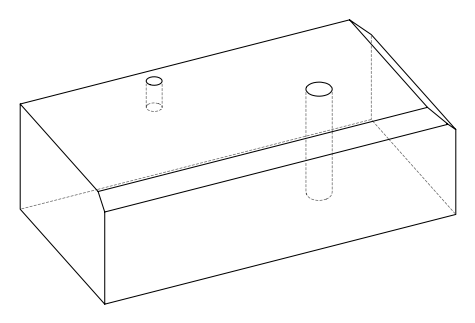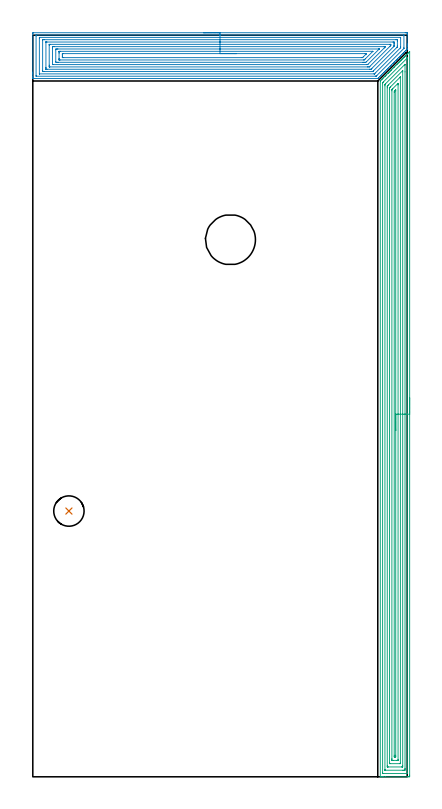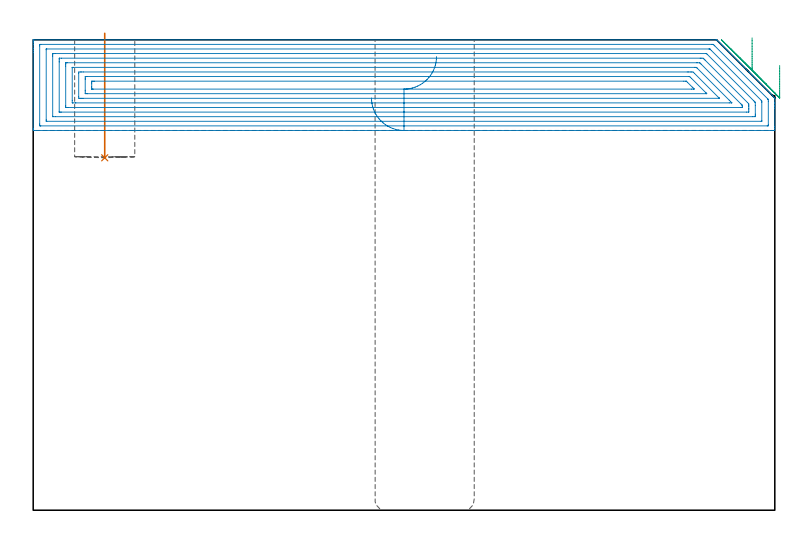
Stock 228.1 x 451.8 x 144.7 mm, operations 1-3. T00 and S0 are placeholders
(PLAN: 4 operations, 2 tool changes, 49.4 min)
(1 INDEXABLE_INSERT_DRILL_BLIND_HOLE_FROM_SOLID | STEP1POCKET | NXT0302_008 | 0.15 min | 9682 mm3)
(2 AREA_MILL | FG_CHAMFER_SURFACE | UGT0205_001 | 18.27 min | 88743 mm3)
(3 AREA_MILL_1 | FG_CHAMFER_SURFACE_1 | UGT0205_001 | 24.49 min | 68897 mm3)
(4 MILL_THROUGH_HOLE_FROM_SOLID_MATERIAL | STEP1HOLE | NXT0201_007 | Circular | 6.47 min | 105325 mm3)
(TOOL NXT0302_008 | Index. Insert Drill 18.5mm [880-D1850L25-05] | D18.5 PA176 FL93 Z2)
(TOOL UGT0205_001 | Chamfer Mill 20 x 3 x 45 deg. | D20 FL50 Z2)
(TOOL NXT0201_007 | ENDMILL 25mm [R216.25-25050GCK54P 1620] | D25 R3 FL54 Z5)
(OP 1 INDEXABLE_INSERT_DRILL_BLIND_HOLE_FROM_SOLID)
G17 G21 G94 G90
T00 M6
G54
G17 G0 G90 X22. Y161.9 S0 M3
G43 Z154.7 H1
G94 G81 G98 Z108.4 F250. R146.7
G80
M5
M2
(OP 2 AREA_MILL)
G17 G21 G94 G90
T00 M6
G54
G17 G0 G90 X104.05 Y453.3 S1061 M3
G43 Z154.7 H0
Z126.8
G94 G1 X104.088 Z125.928 F250.
X104.202 Z125.064
X104.391 Z124.212
X104.653 Z123.38
X104.987 Z122.574
X105.39 Z121.8
X105.859 Z121.064
X106.39 Z120.372
X106.979 Z119.729
X107.622 Z119.14
X108.314 Z118.608
X109.05 Z118.14
X109.824 Z117.737
X110.63 Z117.403
X111.462 Z117.141
X112.314 Z116.952
X113.178 Z116.838
X114.05 Z116.8
X226.898
X227.484 Y453.298 Z116.802
X228.064 Y453.293 Z116.804
X228.093 Y453.292 Z116.806
X228.096 Y452.715 Z117.382
X228.1 Y452.101 Z117.997
Y446.478 Z123.616
Y445.924 Z124.173
Y445.587 Z124.509
Y445.033 Z125.063
Y444.696 Z125.399
Y443.389 Z126.709
X228.099 Y443.359 Z126.739
X228.097 Y443.308 Z126.789
X228.08 Y443.282 Z126.816
X227.918 Y443.118 Z126.981
X227.512 Y442.712 Z127.388
X227.27 Y442.468 Z127.628
X226.628 Y441.827 Z128.272
X226.591 Y441.791 Z128.309
X226.379 Y441.577 Z128.519
X225.743 Y440.943 Z129.157
X225.698 Y440.898 Z129.202
X225.488 Y440.686 Z129.41
X224.859 Y440.059 Z130.041
X224.805 Y440.004 Z130.095
X224.597 Y439.795 Z130.301
X223.974 Y439.174 Z130.926
X223.912 Y439.111 Z130.988
X223.706 Y438.904 Z131.192
X223.09 Y438.29 Z131.81
X223.018 Y438.218 Z131.881
X222.815 Y438.013 Z132.083
X222.205 Y437.405 Z132.695
X222.125 Y437.325 Z132.774
X221.924 Y437.122 Z132.974
X221.321 Y436.521 Z133.579
X221.232 Y436.431 Z133.667
X221.033 Y436.231 Z133.865
X220.436 Y435.636 Z134.464
X220.339 Y435.538 Z134.56
X220.142 Y435.34 Z134.756
X219.552 Y434.752 Z135.348
X219.446 Y434.645 Z135.454
X219.251 Y434.449 Z135.647
X218.667 Y433.867 Z136.233
X218.552 Y433.752 Z136.347
X218.36 Y433.559 Z136.538
X217.783 Y432.983 Z137.117
X217.659 Y432.859 Z137.24
X217.469 Y432.668 Z137.429
X216.898 Y432.098 Z138.002
X216.766 Y431.965 Z138.133
X216.578 Y431.777 Z138.32
X216.014 Y431.214 Z138.886
X215.687 Y430.886 Z139.211
X215.129 Y430.329 Z139.771
X214.796 Y429.995 Z140.102
X214.245 Y429.445 Z140.655
X213.905 Y429.104 Z140.993
X213.36 Y428.56 Z141.54
X213.014 Y428.213 Z141.884
X212.476 Y427.676 Z142.424
X212.123 Y427.322 Z142.775
X211.591 Y426.791 Z143.309
X211.232 Y426.431 Z143.666
X210.707 Y425.907 Z144.193
X210.514 Y425.713 Z144.385
X210.257 Y425.459 Z144.637
X210.195 Y425.403 Z144.689
X210.067 Y425.4 Z144.7
X0.169
X0.01 Y425.402 Z144.688
X0.008 Y425.45 Z144.641
X0. Y425.843 Z144.257
Y426.201 Z143.898
Y426.876 Z143.219
Y428.104 Z141.993
Y428.658 Z141.436
Y429.272 Z140.823
Y452.715 Z117.382
X0.002 Y452.994 Z117.103
X0.01 Y453.292 Z116.806
X0.308 Y453.299 Z116.799
X114.05 Y453.3 Z116.8
Y451.886 Z118.214
X225.76 Y451.885 Z118.215
X225.884 Y451.882 Z118.218
X226.09 Y451.874 Z118.226
X226.093 Y451.824 Z118.276
X226.099 Y451.424 Z118.676
Y444.296 Z125.804
X226.092 Y443.805 Z126.295
X226.09 Y443.757 Z126.343
X226.057 Y443.717 Z126.383
X226.001 Y443.654 Z126.446
X225.927 Y443.577 Z126.523
X209.621 Y427.27 Z142.83
X209.423 Y427.074 Z143.026
X209.22 Y426.876 Z143.224
X209.166 Y426.828 Z143.272
X208.975 Y426.819 Z143.281
X208.851 Y426.815 Z143.285
X208.789 Y426.814 Z143.286
X2.34 Y426.815 Z143.285
X2.216 Y426.818 Z143.282
X2.01 Y426.826 Z143.274
X2.008 Y426.876 Z143.224
X2.001 Y427.276 Z142.824
Y451.333 Z118.767
X2.008 Y451.824 Z118.276
X2.01 Y451.868 Z118.232
X2.155 Y451.879 Z118.221
X2.278 Y451.884 Z118.216
X2.34 Y451.886 Z118.214
X114.05
Y450.472 Z119.628
X223.912 Y450.471 Z119.629
X224.055 Y450.47 Z119.63
X224.079 Y450.468 Z119.632
X224.085 Y450.466 Z119.634
X224.09 Y450.454 Z119.646
X224.096 Y450.355 Z119.745
X224.099 Y450.23 Z119.87
X224.1 Y444.696 Z125.404
X224.099 Y444.509 Z125.591
X224.094 Y444.32 Z125.78
X224.089 Y444.2 Z125.9
X224.043 Y444.151 Z125.95
X223.912 Y444.012 Z126.088
X208.559 Y428.658 Z141.442
X208.195 Y428.298 Z141.802
X208.14 Y428.248 Z141.852
X208.125 Y428.236 Z141.864
X208.103 Y428.233 Z141.867
X208.05 Y428.231 Z141.869
X207.834 Y428.229 Z141.871
X4.188
X4.045 Y428.23 Z141.87
X4.021 Y428.232 Z141.868
X4.015 Y428.234 Z141.866
X4.01 Y428.246 Z141.854
X4.004 Y428.345 Z141.755
X4.001 Y428.47 Z141.63
X4. Y450.042 Z120.058
X4.001 Y450.229 Z119.871
X4.007 Y450.418 Z119.682
X4.01 Y450.465 Z119.635
X4.028 Y450.467 Z119.633
X4.081 Y450.469 Z119.631
X4.188 Y450.471 Z119.629
X114.05 Y450.472 Z119.628
Y449.057 Z121.043
X221.326
X222.044 Y449.052 Z121.048
X222.08 Y449.051 Z121.049
X222.09 Y449.016 Z121.084
X222.094 Y448.912 Z121.188
X222.098 Y448.703 Z121.397
X222.1 Y448.285 Z121.815
Y445.612 Z124.488
X222.098 Y444.723 Z125.377
X222.094 Y444.696 Z125.404
X222.084 Y444.645 Z125.455
X222.041 Y444.597 Z125.503
X221.963 Y444.514 Z125.586
X221.842 Y444.392 Z125.708
X221.69 Y444.239 Z125.861
X207.416 Y429.966 Z140.134
X207.255 Y429.808 Z140.292
X207.124 Y429.684 Z140.416
X207.086 Y429.649 Z140.451
X207.04 Y429.647 Z140.453
X206.941 Y429.644 Z140.456
X206.847 Y429.643 Z140.457
X6.774
X6.056 Y429.648 Z140.452
X6.02 Y429.649 Z140.451
X6.01 Y429.684 Z140.416
X6.006 Y429.788 Z140.312
X6.002 Y429.997 Z140.103
X6. Y430.415 Z139.685
X6.001 Y448.909 Z121.191
X6.003 Y449.017 Z121.083
X6.006 Y449.044 Z121.056
X6.01 Y449.051 Z121.049
X6.017 Y449.053 Z121.047
X6.07 Y449.056 Z121.044
X6.868 Y449.057 Z121.043
X114.05
Y447.643 Z122.457
X219.446 Y447.642 Z122.458
X220.068 Y447.639 Z122.461
X220.081 Y447.637 Z122.463
X220.093 Y447.615 Z122.485
X220.097 Y447.369 Z122.731
X220.1 Y446.716 Z123.384
Y446.478 Z123.622
Y445.826 Z124.274
X220.098 Y445.587 Z124.513
X220.093 Y445.261 Z124.839
X220.09 Y445.1 Z125.
X220.014 Y445.02 Z125.08
X219.697 Y444.696 Z125.404
X206.636 Y431.635 Z138.465
X206.329 Y431.331 Z138.769
X206.186 Y431.193 Z138.907
X206.048 Y431.064 Z139.036
X205.428 Y431.059 Z139.041
X205.155 Y431.058 Z139.042
X8.654
X8.032 Y431.061 Z139.039
X8.019 Y431.063 Z139.037
X8.007 Y431.085 Z139.015
X8.003 Y431.331 Z138.769
X8. Y431.984 Z138.116
Y432.222 Z137.878
X8.001 Y447.532 Z122.568
X8.003 Y447.614 Z122.486
X8.007 Y447.633 Z122.467
X8.01 Y447.636 Z122.464
X8.027 Y447.639 Z122.461
X8.105 Y447.641 Z122.459
X8.38 Y447.643 Z122.457
X8.654
X114.05
Y446.229 Z123.871
X217.659 Y446.228 Z123.872
X217.911 Y446.227 Z123.873
X218.032 Y446.224 Z123.876
X218.085 Y446.222 Z123.878
X218.09 Y446.193 Z123.907
X218.096 Y446.042 Z124.058
X218.09 Y445.587 Z124.513
X218.077 Y445.536 Z124.564
X218.039 Y445.493 Z124.607
X217.978 Y445.428 Z124.672
X217.899 Y445.348 Z124.752
X217.659 Y445.107 Z124.993
X205.41 Y432.858 Z137.242
X205.155 Y432.606 Z137.494
X205.023 Y432.482 Z137.618
X204.898 Y432.478 Z137.622
X204.262 Y432.473 Z137.627
X204.012 Y432.471 Z137.629
X10.441 Y432.472 Z137.628
X10.189 Y432.473 Z137.627
X10.068 Y432.476 Z137.624
X10.015 Y432.478 Z137.622
X10.01 Y432.507 Z137.593
X10.003 Y432.659 Z137.441
X10.001 Y433.113 Z136.987
X10. Y433.553 Z136.547
Y445.587 Z124.513
X10.002 Y446.025 Z124.075
X10.007 Y446.173 Z123.927
X10.01 Y446.22 Z123.88
X10.04 Y446.223 Z123.877
X10.119 Y446.225 Z123.875
X10.441 Y446.228 Z123.872
X10.69 Y446.229 Z123.871
X114.05
Y444.815 Z125.285
X214.087 Y444.814 Z125.286
X214.864 Y444.811 Z125.289
X214.869 Y444.809 Z125.291
X214.883 Y444.792 Z125.308
X214.791 Y444.696 Z125.404
X214.442 Y444.341 Z125.759
X214.087 Y443.984 Z126.116
X204.184 Y434.081 Z136.019
X204.105 Y434.004 Z136.096
X204.02 Y433.925 Z136.175
X203.986 Y433.895 Z136.205
X203.844 Y433.891 Z136.209
X203.606 Y433.887 Z136.213
X203.487 Y433.886 Z136.214
X203.368 Y433.885 Z136.215
X12.227 Y433.886 Z136.214
X12.108 Y433.887 Z136.213
X12.03 Y433.89 Z136.21
X12.009 Y433.892 Z136.208
X12.006 Y433.902 Z136.198
X12.003 Y433.929 Z136.171
X12.001 Y434.004 Z136.096
Y444.031 Z126.069
X12.008 Y444.696 Z125.404
X12.01 Y444.803 Z125.297
X12.114 Y444.809 Z125.291
X12.227 Y444.811 Z125.289
X13.001 Y444.815 Z125.285
X13.12
X114.05
Y443.4 Z126.7
X210.92
X210.988 Y443.399 Z126.701
X211.023 Y443.396 Z126.704
X211.034 Y443.393 Z126.707
X211.032 Y443.389 Z126.711
X211.017 Y443.367 Z126.733
X210.986 Y443.334 Z126.766
X203.368 Y435.715 Z134.385
X202.952 Y435.31 Z134.79
X202.475 Y435.305 Z134.795
X202.068 Y435.301 Z134.799
X201.582 Y435.3 Z134.8
X201.176
X15.394
X14.907
X14.499 Y435.302 Z134.798
X14.013 Y435.307 Z134.793
X14. Y435.799 Z134.301
Y442.927 Z127.173
X14.013 Y443.393 Z126.707
X14.422 Y443.397 Z126.703
X14.907 Y443.4 Z126.7
X15.312
X114.05
Y441.986 Z128.114
X206.978
X207.109 Y441.982 Z128.118
X207.165 Y441.979 Z128.121
X207.163 Y441.971 Z128.129
X207.145 Y441.949 Z128.151
X207.083 Y441.881 Z128.219
X207.009 Y441.806 Z128.294
X206.941 Y441.737 Z128.363
X202.475 Y437.272 Z132.828
X202.175 Y436.977 Z133.123
X201.972 Y436.78 Z133.32
X201.898 Y436.721 Z133.379
X201.545 Y436.714 Z133.386
X16.656
X16.255 Y436.716 Z133.384
X16.055 Y436.719 Z133.381
X16.013 Y436.721 Z133.379
X16.009 Y436.755 Z133.345
X16.006 Y436.815 Z133.285
X16. Y437.368 Z132.732
Y437.568 Z132.532
Y440.932 Z129.168
Y441.132 Z128.968
X16.002 Y441.821 Z128.279
X16.006 Y441.922 Z128.178
X16.01 Y441.976 Z128.124
X16.052 Y441.979 Z128.121
X16.265 Y441.983 Z128.117
X16.693 Y441.986 Z128.114
X16.73
X114.05
Y440.572 Z129.528
X202.475
X203.038 Y440.571 Z129.529
X203.139 Y440.568 Z129.532
X203.208 Y440.565 Z129.535
X203.297 Y440.554 Z129.546
X203.233 Y440.484 Z129.616
X203.18 Y440.428 Z129.672
X202.995 Y440.241 Z129.859
X202.736 Y439.981 Z130.119
X201.213 Y438.459 Z131.641
X200.95 Y438.199 Z131.901
X200.91 Y438.162 Z131.938
X200.885 Y438.142 Z131.958
X200.853 Y438.135 Z131.965
X200.689 Y438.133 Z131.967
X200.127 Y438.129 Z131.971
X18.811 Y438.128 Z131.972
X18.479 Y438.129 Z131.971
X18.148 Y438.132 Z131.968
X18.054 Y438.135 Z131.965
X18.01 Y438.138 Z131.962
X18.007 Y438.173 Z131.927
X18.003 Y438.3 Z131.8
X18.001 Y438.459 Z131.641
X18. Y438.937 Z131.163
Y439.828 Z130.272
X18.001 Y440.241 Z129.859
X18.004 Y440.48 Z129.62
X18.007 Y440.539 Z129.561
X18.01 Y440.563 Z129.537
X18.038 Y440.565 Z129.535
X18.15 Y440.569 Z129.531
X18.479 Y440.571 Z129.529
X114.05 Y440.572 Z129.528
X114.922 Z129.566
X115.787 Z129.68
X116.638 Z129.869
X117.47 Z130.131
X118.276 Z130.465
X119.05 Z130.868
X119.786 Z131.336
X120.478 Z131.868
X121.121 Z132.457
X121.71 Z133.1
X122.242 Z133.792
X122.71 Z134.528
X123.113 Z135.302
X123.447 Z136.108
X123.709 Z136.94
X123.898 Z137.791
X124.012 Z138.656
X124.05 Z139.528
G0 Z154.7
M5
M2
(OP 3 AREA_MILL_1)
G17 G21 G94 G90
T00 M6
G54
G17 G0 G90 X229.6 Y230.9 S1061 M3
G43 Z154.7 H0
Z136.8
G94 G1 Y230.862 Z135.929 F250.
Y230.748 Z135.064
Y230.559 Z134.212
Y230.297 Z133.38
Y229.963 Z132.574
Y229.56 Z131.8
Y229.092 Z131.064
Y228.56 Z130.372
Y227.971 Z129.729
Y227.328 Z129.14
Y226.636 Z128.609
Y225.9 Z128.14
Y225.126 Z127.737
Y224.32 Z127.403
Y223.488 Z127.141
Y222.636 Z126.952
Y221.772 Z126.838
Y220.9 Z126.8
Y0.986
X229.599 Y0.622 Z126.801
X229.594 Y0.098 Z126.803
X229.592 Y0.008 Z126.806
X229.074 Y0.004 Z127.323
X228.457 Y0. Z127.94
X214.886 Z141.508
X213.46 Z142.936
X213.113 Z143.283
X212.418 Z143.982
X212.112 Z144.288
X211.732 Z144.659
X211.703 Y0.009 Z144.688
X211.7 Y0.175 Z144.7
Y423.752
X211.704 Y423.895 Z144.689
X211.734 Y423.937 Z144.66
X211.999 Y424.199 Z144.401
X212.019 Y424.219 Z144.381
X212.669 Y424.871 Z143.727
X212.885 Y425.085 Z143.515
X213.556 Y425.758 Z142.841
X213.752 Y425.952 Z142.648
X213.786 Y425.986 Z142.614
X214.443 Y426.644 Z141.954
X214.619 Y426.819 Z141.781
X214.68 Y426.88 Z141.72
X215.329 Y427.531 Z141.067
X215.486 Y427.686 Z140.914
X215.574 Y427.774 Z140.826
X216.216 Y428.418 Z140.181
X216.353 Y428.553 Z140.047
X216.467 Y428.667 Z139.933
X216.66 Y428.861 Z139.738
X216.764 Y428.965 Z139.634
X217.103 Y429.304 Z139.294
X217.219 Y429.42 Z139.18
X217.361 Y429.561 Z139.039
X217.546 Y429.748 Z138.851
X217.657 Y429.859 Z138.74
X218.254 Y430.455 Z138.145
X218.433 Y430.634 Z137.964
X218.551 Y430.752 Z137.846
X219.148 Y431.348 Z137.252
X219.32 Y431.521 Z137.077
X220.041 Y432.242 Z136.358
X220.207 Y432.408 Z136.19
X220.935 Y433.135 Z135.464
X221.093 Y433.295 Z135.303
X221.553 Y433.753 Z134.847
X221.829 Y434.029 Z134.57
X221.98 Y434.182 Z134.417
X222.42 Y434.62 Z133.98
X222.722 Y434.923 Z133.677
X222.867 Y435.069 Z133.53
X223.287 Y435.487 Z133.113
X223.31 Y435.51 Z133.09
X223.616 Y435.816 Z132.783
X223.754 Y435.955 Z132.643
X224.153 Y436.353 Z132.247
X224.243 Y436.443 Z132.157
X224.509 Y436.71 Z131.889
X224.64 Y436.842 Z131.756
X225.02 Y437.22 Z131.38
X225.15 Y437.35 Z131.25
X225.403 Y437.604 Z130.996
X225.527 Y437.729 Z130.869
X225.887 Y438.087 Z130.513
X226.058 Y438.258 Z130.342
X226.296 Y438.497 Z130.102
X226.414 Y438.616 Z129.982
X226.754 Y438.954 Z129.646
X226.965 Y439.166 Z129.434
X227.19 Y439.391 Z129.208
X227.301 Y439.503 Z129.095
X227.873 Y440.073 Z128.527
X228.083 Y440.284 Z128.314
X228.187 Y440.389 Z128.209
X228.631 Y440.831 Z127.769
X229.074 Y441.276 Z127.322
X229.518 Y441.718 Z126.882
X229.576 Y441.774 Z126.823
X229.595 Y441.783 Z126.804
X229.6 Y441.774 Z126.8
Y220.9
X228.186 Z128.214
X228.185 Y2.186 Z128.215
X228.184 Y2.075 Z128.216
X228.181 Y2.02 Z128.219
X228.18 Y2.014 Z128.22
X228.166 Y2.01 Z128.234
X228.112 Y2.005 Z128.288
X227.706 Y2.001 Z128.694
X213.518 Y2. Z142.882
X213.256 Y2.003 Z143.144
X213.145 Y2.007 Z143.255
X213.126 Y2.01 Z143.274
X213.121 Y2.023 Z143.279
X213.118 Y2.075 Z143.282
X213.116 Y2.186 Z143.284
X213.114 Y2.407 Z143.286
Y422.41
X213.121 Y422.853 Z143.279
X213.337 Y423.079 Z143.063
X213.557 Y423.306 Z142.843
X227.945 Y437.696 Z128.455
X228.021 Y437.771 Z128.379
X228.124 Y437.87 Z128.276
X228.155 Y437.898 Z128.245
X228.179 Y437.916 Z128.221
X228.181 Y437.824 Z128.219
X228.186 Y437.605 Z128.214
Y220.9
X226.771 Z129.629
Y5.09
X226.77 Y4.731 Z129.63
X226.766 Y4.196 Z129.634
X226.764 Y4.026 Z129.636
X226.6 Y4.008 Z129.8
X226.414 Y4.004 Z129.986
X225.722 Y4. Z130.678
X225.527 Z130.873
X214.886 Y4.001 Z141.514
X214.691 Y4.005 Z141.709
X214.562 Y4.01 Z141.838
X214.534 Y4.016 Z141.866
X214.533 Y4.034 Z141.867
X214.531 Y4.076 Z141.869
X214.529 Y4.196 Z141.871
Y420.985
Y421.518
X214.531 Y421.698 Z141.869
X214.535 Y421.788 Z141.865
X214.537 Y421.826 Z141.863
X214.558 Y421.849 Z141.842
X214.886 Y422.186 Z141.514
X226.73 Y434.029 Z129.67
X226.745 Y434.04 Z129.655
X226.754 Y434.045 Z129.646
X226.764 Y434.029 Z129.636
X226.769 Y433.811 Z129.631
X226.77 Y433.67 Z129.63
X226.771 Y429.465 Z129.629
Y220.9
X225.357 Z131.043
Y6.877
X225.353 Y6.159 Z131.047
X225.35 Y6.053 Z131.05
X225.342 Y6.01 Z131.058
X225.293 Y6.008 Z131.107
X225.076 Y6.004 Z131.324
X224.64 Y6. Z131.76
X216.643 Z139.757
X216.22 Y6.004 Z140.18
X216.008 Y6.008 Z140.392
X215.959 Y6.01 Z140.441
X215.95 Y6.039 Z140.45
X215.948 Y6.105 Z140.452
X215.943 Y6.705 Z140.457
Y419.731
X215.946 Y420.45 Z140.454
X215.95 Y420.625 Z140.45
X215.958 Y420.798 Z140.442
X216.073 Y420.917 Z140.327
X216.22 Y421.068 Z140.18
X216.66 Y421.511 Z139.74
X216.663 Y421.515 Z139.737
X225.19 Y430.04 Z131.21
X225.27 Y430.116 Z131.13
X225.341 Y430.18 Z131.059
X225.351 Y430.186 Z131.049
X225.353 Y430.158 Z131.047
X225.355 Y430.1 Z131.045
X225.357 Y429.732 Z131.043
Y429.561
Y220.9
X223.943 Z132.457
Y8.283
X223.941 Y8.155 Z132.459
X223.937 Y8.055 Z132.463
X223.933 Y8.009 Z132.467
X223.918 Y8.007 Z132.482
X223.754 Y8.002 Z132.646
X223.526 Y8. Z132.874
X217.546 Y8.001 Z138.854
X217.452 Y8.002 Z138.948
X217.395 Y8.006 Z139.005
X217.368 Y8.009 Z139.032
X217.364 Y8.092 Z139.036
X217.359 Y8.474 Z139.041
X217.357 Y8.664 Z139.043
Y418.837
X217.358 Y419.027 Z139.042
X217.364 Y419.731 Z139.036
X217.444 Y419.834 Z138.956
X217.546 Y419.943 Z138.854
X217.884 Y420.285 Z138.516
X223.754 Y426.155 Z132.646
X223.838 Y426.238 Z132.562
X223.895 Y426.29 Z132.505
X223.932 Y426.323 Z132.468
X223.936 Y426.303 Z132.464
X223.94 Y426.177 Z132.46
X223.942 Y425.986 Z132.458
X223.943 Y220.9 Z132.457
X222.529 Z133.871
X222.528 Y10.452 Z133.872
X222.526 Y10.175 Z133.874
X222.524 Y10.038 Z133.876
X222.522 Y10.012 Z133.878
X222.492 Y10.008 Z133.908
X222.426 Y10.002 Z133.974
X221.98 Y10.001 Z134.42
X221.542 Y10. Z134.858
X219.768 Z136.632
X219.32 Y10.001 Z137.08
X218.877 Y10.004 Z137.523
X218.788 Y10.01 Z137.612
X218.778 Y10.104 Z137.622
X218.775 Y10.452 Z137.625
X218.772 Y11.004 Z137.628
X218.771 Y417.944 Z137.629
X218.773 Y418.495 Z137.627
X218.776 Y418.667 Z137.624
X218.778 Y418.706 Z137.622
X218.799 Y418.739 Z137.601
X218.889 Y418.837 Z137.511
X219.104 Y419.055 Z137.296
X219.32 Y419.272 Z137.08
X222.46 Y422.412 Z133.94
X222.482 Y422.431 Z133.918
X222.491 Y422.437 Z133.909
X222.522 Y422.449 Z133.878
X222.523 Y422.412 Z133.877
X222.527 Y422.14 Z133.873
X222.528 Y421.859 Z133.872
X222.529 Y421.518 Z133.871
Y220.9
X221.115 Z135.285
Y13.133
X221.113 Y12.239 Z135.287
Y12.22
X221.093 Y12.01 Z135.307
X220.439 Y12.005 Z135.961
X220.207 Y12.01 Z136.193
X220.188 Y12.239 Z136.212
X220.187 Y12.259 Z136.213
X220.185 Y13.133 Z136.215
X220.186 Y417.071 Z136.214
X220.207 Y417.697 Z136.193
X220.326 Y417.823 Z136.074
X220.443 Y417.944 Z135.957
X220.771 Y418.268 Z135.629
X221.093 Y418.584 Z135.307
X221.114 Y417.944 Z135.286
Y417.923
X221.115 Y220.9 Z135.285
Y220.028 Z135.323
Y219.164 Z135.437
Y218.312 Z135.626
Y217.48 Z135.888
Y216.674 Z136.222
Y215.9 Z136.625
Y215.164 Z137.094
Y214.472 Z137.625
Y213.829 Z138.214
Y213.24 Z138.857
Y212.708 Z139.55
Y212.24 Z140.285
Y211.837 Z141.059
Y211.503 Z141.865
Y211.241 Z142.697
Y211.052 Z143.549
Y210.938 Z144.414
Y210.9 Z145.285
G0 Z154.7
M5
M2
